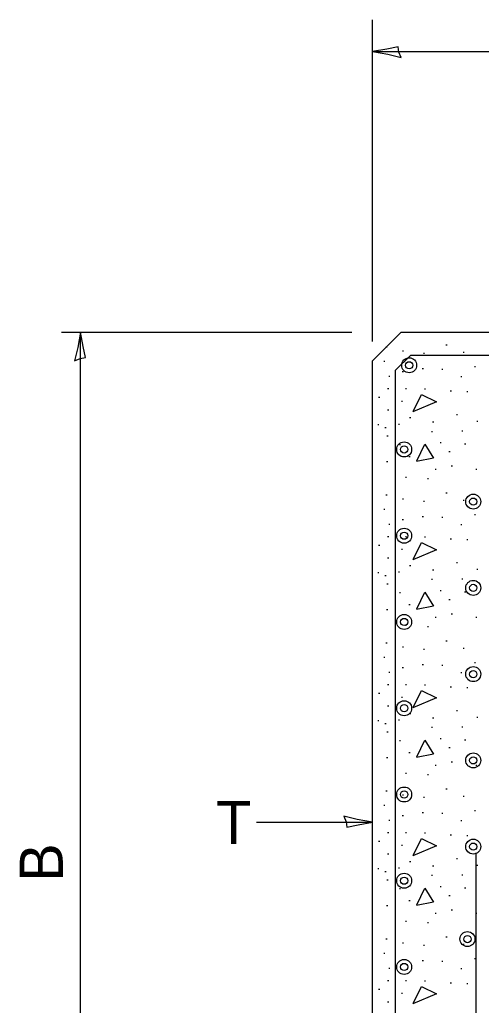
# Model space of a CAD drawing. Extents: x 43425 to 44105, y 33309 to 33761.
# Drawn here: x 43641 to 43666.7, y 33491.3 to 33546.1 of the extents above; entities that cross this region are included whole.
import ezdxf

# ---------------------------------------------------------------- set-up
doc = ezdxf.new("R2010")
doc.units = 0
for name, color, linetype in [('Level 59', 7, 'Continuous'), ('Level 60', 7, 'Continuous'), ('ROW_PR_Temporary Easement', 7, 'Continuous')]:
    doc.layers.add(name, color=color, linetype=linetype)

msp = doc.modelspace()

# ---------------------------------------------------------------- linework, layer by layer
at = {"layer": 'Level 59'}
for p, q in [((43660.621, 33528.199), (43660.621, 33546.1)), ((43660.621, 33544.329), (43747.021, 33544.329)), ((43643.317, 33528.72), (43659.473, 33528.72)), ((43644.389, 33466.32), (43644.389, 33528.72)), ((43660.621, 33528.72), (43660.621, 33528.72)), ((43654.163, 33501.436), (43660.621, 33501.436))]:
    msp.add_line(p, q, dxfattribs=at)
for points in [[(43662.221, 33543.994), (43662.091, 33544.302), (43662.041, 33544.597), (43661.421, 33544.467), (43660.621, 33544.329), (43661.475, 33544.174)], [(43644.054, 33527.121), (43644.362, 33527.251), (43644.657, 33527.301), (43644.527, 33527.92), (43644.389, 33528.72), (43644.234, 33527.867)], [(43659.022, 33501.771), (43659.152, 33501.463), (43659.202, 33501.168), (43659.821, 33501.297), (43660.621, 33501.436), (43659.768, 33501.591)]]:
    msp.add_lwpolyline(points, close=True, dxfattribs=at)
at = {"layer": 'Level 60'}
for p, q in [((43660.621, 33527.12), (43662.221, 33528.72)), ((43662.221, 33528.72), (43745.421, 33528.72)), ((43662.286, 33527.674), (43662.35, 33527.674)), ((43664.707, 33528.004), (43664.771, 33528.004)), ((43665.657, 33527.591), (43665.721, 33527.591)), ((43660.621, 33467.92), (43660.621, 33527.12)), ((43661.245, 33527.096), (43661.309, 33527.096)), ((43661.901, 33526.59), (43662.751, 33527.44)), ((43662.751, 33527.44), (43705.822, 33527.44)), ((43663.455, 33527.536), (43663.519, 33527.536)), ((43661.901, 33468.45), (43661.901, 33526.59)), ((43662.272, 33526.532), (43662.336, 33526.532)), ((43663.386, 33526.683), (43663.45, 33526.683)), ((43664.473, 33526.655), (43664.537, 33526.655)), ((43666.289, 33526.807), (43666.353, 33526.807)), ((43661.529, 33526.27), (43661.593, 33526.27)), ((43665.533, 33526.243), (43665.597, 33526.243)), ((43661.46, 33525.583), (43661.524, 33525.583)), ((43662.451, 33525.583), (43662.515, 33525.583)), ((43663.51, 33525.555), (43663.574, 33525.555)), ((43664.941, 33525.445), (43665.005, 33525.445)), ((43665.863, 33525.404), (43665.927, 33525.404)), ((43660.956, 33525.087), (43661.02, 33525.087)), ((43662.231, 33524.867), (43662.295, 33524.867)), ((43661.46, 33524.385), (43661.524, 33524.385)), ((43662.685, 33523.959), (43662.749, 33523.959)), ((43663.964, 33523.725), (43664.028, 33523.725)), ((43665.285, 33524.124), (43665.349, 33524.124)), ((43666.413, 33523.767), (43666.477, 33523.767)), ((43660.915, 33523.574), (43660.979, 33523.574)), ((43661.309, 33523.409), (43661.373, 33523.409)), ((43662.066, 33523.601), (43662.13, 33523.601)), ((43663.895, 33523.193), (43663.959, 33523.193)), ((43665.588, 33523.216), (43665.652, 33523.216)), ((43661.419, 33522.946), (43661.483, 33522.946)), ((43662.121, 33522.464), (43662.185, 33522.464)), ((43664.377, 33522.574), (43664.441, 33522.574)), ((43664.873, 33522.079), (43664.937, 33522.079)), ((43665.739, 33522.505), (43665.803, 33522.505)), ((43661.405, 33521.515), (43661.469, 33521.515)), ((43662.643, 33521.79), (43662.707, 33521.79)), ((43664.102, 33521.089), (43664.166, 33521.089)), ((43664.996, 33521.281), (43665.06, 33521.281)), ((43666.358, 33521.089), (43666.422, 33521.089)), ((43662.451, 33520.648), (43662.515, 33520.648)), ((43663.675, 33520.566), (43663.739, 33520.566)), ((43661.364, 33519.658), (43661.428, 33519.658)), ((43662.286, 33519.438), (43662.35, 33519.438)), ((43664.707, 33519.768), (43664.771, 33519.768)), ((43665.657, 33519.355), (43665.721, 33519.355)), ((43661.245, 33518.86), (43661.309, 33518.86)), ((43663.455, 33519.3), (43663.519, 33519.3)), ((43662.272, 33518.295), (43662.336, 33518.295)), ((43663.386, 33518.447), (43663.45, 33518.447)), ((43664.473, 33518.419), (43664.537, 33518.419)), ((43666.289, 33518.571), (43666.353, 33518.571)), ((43661.529, 33518.034), (43661.593, 33518.034)), ((43665.533, 33518.007), (43665.597, 33518.007)), ((43661.46, 33517.347), (43661.524, 33517.347)), ((43662.451, 33517.347), (43662.515, 33517.347)), ((43663.51, 33517.319), (43663.574, 33517.319)), ((43664.941, 33517.209), (43665.005, 33517.209)), ((43665.863, 33517.167), (43665.927, 33517.167)), ((43660.956, 33516.851), (43661.02, 33516.851)), ((43662.231, 33516.631), (43662.295, 33516.631)), ((43661.46, 33516.149), (43661.524, 33516.149)), ((43662.685, 33515.723), (43662.749, 33515.723)), ((43663.964, 33515.489), (43664.028, 33515.489)), ((43665.285, 33515.888), (43665.349, 33515.888)), ((43666.413, 33515.531), (43666.477, 33515.531)), ((43660.915, 33515.338), (43660.979, 33515.338)), ((43661.309, 33515.173), (43661.373, 33515.173)), ((43662.066, 33515.365), (43662.13, 33515.365)), ((43663.895, 33514.957), (43663.959, 33514.957)), ((43665.588, 33514.98), (43665.652, 33514.98)), ((43661.419, 33514.71), (43661.483, 33514.71)), ((43662.121, 33514.228), (43662.185, 33514.228)), ((43664.377, 33514.338), (43664.441, 33514.338)), ((43664.873, 33513.843), (43664.937, 33513.843)), ((43665.739, 33514.269), (43665.803, 33514.269)), ((43662.643, 33513.554), (43662.707, 33513.554)), ((43661.405, 33513.279), (43661.469, 33513.279)), ((43664.102, 33512.852), (43664.166, 33512.852)), ((43664.996, 33513.045), (43665.06, 33513.045)), ((43666.358, 33512.852), (43666.422, 33512.852)), ((43662.451, 33512.412), (43662.515, 33512.412)), ((43663.675, 33512.329), (43663.739, 33512.329)), ((43661.364, 33511.422), (43661.428, 33511.422)), ((43662.286, 33511.201), (43662.35, 33511.201)), ((43664.707, 33511.532), (43664.771, 33511.532)), ((43665.657, 33511.119), (43665.721, 33511.119)), ((43661.245, 33510.623), (43661.309, 33510.623)), ((43663.455, 33511.064), (43663.519, 33511.064)), ((43662.272, 33510.059), (43662.336, 33510.059)), ((43663.386, 33510.211), (43663.45, 33510.211)), ((43664.473, 33510.183), (43664.537, 33510.183)), ((43666.289, 33510.335), (43666.353, 33510.335)), ((43661.529, 33509.798), (43661.593, 33509.798)), ((43665.533, 33509.771), (43665.597, 33509.771)), ((43661.46, 33509.11), (43661.524, 33509.11)), ((43662.451, 33509.11), (43662.515, 33509.11)), ((43663.51, 33509.083), (43663.574, 33509.083)), ((43664.941, 33508.973), (43665.005, 33508.973)), ((43665.863, 33508.931), (43665.927, 33508.931)), ((43660.956, 33508.615), (43661.02, 33508.615)), ((43662.231, 33508.395), (43662.295, 33508.395)), ((43661.46, 33507.913), (43661.524, 33507.913)), ((43662.685, 33507.487), (43662.749, 33507.487)), ((43663.964, 33507.253), (43664.028, 33507.253)), ((43665.285, 33507.652), (43665.349, 33507.652)), ((43666.413, 33507.294), (43666.477, 33507.294)), ((43660.915, 33507.102), (43660.979, 33507.102)), ((43661.309, 33506.937), (43661.373, 33506.937)), ((43662.066, 33507.129), (43662.13, 33507.129)), ((43663.895, 33506.721), (43663.959, 33506.721)), ((43665.588, 33506.744), (43665.652, 33506.744)), ((43661.419, 33506.473), (43661.483, 33506.473)), ((43662.121, 33505.992), (43662.185, 33505.992)), ((43664.377, 33506.102), (43664.441, 33506.102)), ((43664.873, 33505.607), (43664.937, 33505.607)), ((43665.739, 33506.033), (43665.803, 33506.033)), ((43662.643, 33505.318), (43662.707, 33505.318)), ((43661.405, 33505.043), (43661.469, 33505.043)), ((43664.102, 33504.616), (43664.166, 33504.616)), ((43664.996, 33504.809), (43665.06, 33504.809)), ((43666.358, 33504.616), (43666.422, 33504.616)), ((43662.451, 33504.176), (43662.515, 33504.176)), ((43663.675, 33504.093), (43663.739, 33504.093)), ((43661.364, 33503.185), (43661.428, 33503.185)), ((43662.286, 33502.965), (43662.35, 33502.965)), ((43664.707, 33503.295), (43664.771, 33503.295)), ((43665.657, 33502.883), (43665.721, 33502.883)), ((43661.245, 33502.387), (43661.309, 33502.387)), ((43663.455, 33502.828), (43663.519, 33502.828)), ((43662.272, 33501.823), (43662.336, 33501.823)), ((43663.386, 33501.975), (43663.45, 33501.975)), ((43664.473, 33501.947), (43664.537, 33501.947)), ((43666.289, 33502.099), (43666.353, 33502.099)), ((43661.529, 33501.562), (43661.593, 33501.562)), ((43665.533, 33501.534), (43665.597, 33501.534)), ((43661.46, 33500.874), (43661.524, 33500.874)), ((43662.451, 33500.874), (43662.515, 33500.874)), ((43663.51, 33500.847), (43663.574, 33500.847)), ((43664.941, 33500.737), (43665.005, 33500.737)), ((43665.863, 33500.695), (43665.927, 33500.695)), ((43660.956, 33500.379), (43661.02, 33500.379)), ((43662.231, 33500.159), (43662.295, 33500.159)), ((43661.46, 33499.677), (43661.524, 33499.677)), ((43666.381, 33474.64), (43666.381, 33499.74)), ((43662.685, 33499.251), (43662.749, 33499.251)), ((43665.285, 33499.415), (43665.349, 33499.415)), ((43666.413, 33499.058), (43666.477, 33499.058)), ((43660.915, 33498.865), (43660.979, 33498.865)), ((43661.309, 33498.7), (43661.373, 33498.7)), ((43662.066, 33498.893), (43662.13, 33498.893)), ((43663.895, 33498.485), (43663.959, 33498.485)), ((43663.964, 33499.017), (43664.028, 33499.017)), ((43665.588, 33498.508), (43665.652, 33498.508)), ((43661.419, 33498.237), (43661.483, 33498.237)), ((43662.121, 33497.756), (43662.185, 33497.756)), ((43664.377, 33497.866), (43664.441, 33497.866)), ((43665.739, 33497.797), (43665.803, 33497.797)), ((43662.643, 33497.082), (43662.707, 33497.082)), ((43664.873, 33497.371), (43664.937, 33497.371)), ((43661.405, 33496.807), (43661.469, 33496.807)), ((43664.102, 33496.38), (43664.166, 33496.38)), ((43664.996, 33496.573), (43665.06, 33496.573)), ((43666.358, 33496.38), (43666.422, 33496.38)), ((43662.451, 33495.94), (43662.515, 33495.94)), ((43663.675, 33495.857), (43663.739, 33495.857)), ((43661.364, 33494.949), (43661.428, 33494.949)), ((43662.286, 33494.729), (43662.35, 33494.729)), ((43664.707, 33495.059), (43664.771, 33495.059)), ((43665.657, 33494.647), (43665.721, 33494.647)), ((43661.245, 33494.151), (43661.309, 33494.151)), ((43663.455, 33494.591), (43663.519, 33494.591)), ((43662.272, 33493.587), (43662.336, 33493.587)), ((43663.386, 33493.739), (43663.45, 33493.739)), ((43664.473, 33493.711), (43664.537, 33493.711)), ((43666.289, 33493.862), (43666.353, 33493.862)), ((43661.529, 33493.326), (43661.593, 33493.326)), ((43665.533, 33493.298), (43665.597, 33493.298)), ((43661.46, 33492.638), (43661.524, 33492.638)), ((43662.451, 33492.638), (43662.515, 33492.638)), ((43663.51, 33492.611), (43663.574, 33492.611)), ((43664.941, 33492.5), (43665.005, 33492.5)), ((43665.863, 33492.459), (43665.927, 33492.459)), ((43660.956, 33492.143), (43661.02, 33492.143)), ((43662.231, 33491.923), (43662.295, 33491.923)), ((43661.46, 33491.441), (43661.524, 33491.441))]:
    msp.add_line(p, q, dxfattribs=at)
for points in [[(43662.874, 33524.29), (43663.339, 33525.235), (43664.188, 33524.835), (43662.864, 33524.27)], [(43663.082, 33521.55), (43663.531, 33522.479), (43664.012, 33521.694), (43663.074, 33521.517)], [(43662.874, 33516.054), (43663.339, 33516.999), (43664.188, 33516.599), (43662.864, 33516.034)], [(43663.082, 33513.313), (43663.531, 33514.243), (43664.012, 33513.458), (43663.074, 33513.281)], [(43662.874, 33507.817), (43663.339, 33508.763), (43664.188, 33508.363), (43662.864, 33507.798)], [(43663.082, 33505.077), (43663.531, 33506.007), (43664.012, 33505.222), (43663.074, 33505.044)], [(43662.874, 33499.581), (43663.339, 33500.527), (43664.188, 33500.126), (43662.864, 33499.562)], [(43663.082, 33496.841), (43663.531, 33497.771), (43664.012, 33496.985), (43663.074, 33496.808)], [(43662.874, 33491.345), (43663.339, 33492.291), (43664.188, 33491.89), (43662.864, 33491.326)]]:
    msp.add_lwpolyline(points, dxfattribs=at)
for centre, radius in [((43662.66, 33526.869), 0.416), ((43662.66, 33526.869), 0.2), ((43662.381, 33522.184), 0.416), ((43662.381, 33522.185), 0.2), ((43666.221, 33519.281), 0.416), ((43666.221, 33519.281), 0.2), ((43662.381, 33517.384), 0.416), ((43662.381, 33517.385), 0.2), ((43666.221, 33514.481), 0.416), ((43666.221, 33514.481), 0.2), ((43662.381, 33512.584), 0.416), ((43662.381, 33512.585), 0.2), ((43666.221, 33509.681), 0.416), ((43666.221, 33509.681), 0.2), ((43662.381, 33507.784), 0.416), ((43662.381, 33507.785), 0.2), ((43666.221, 33504.881), 0.416), ((43666.221, 33504.881), 0.2), ((43662.381, 33502.984), 0.416), ((43662.381, 33502.985), 0.2), ((43666.221, 33500.081), 0.416), ((43666.221, 33500.081), 0.2), ((43662.381, 33498.184), 0.416), ((43662.381, 33498.185), 0.2), ((43665.901, 33494.937), 0.416), ((43665.901, 33494.937), 0.2), ((43662.381, 33493.384), 0.416), ((43662.381, 33493.385), 0.2)]:
    msp.add_circle(centre, radius, dxfattribs=at)
at = {"layer": 'ROW_PR_Temporary Easement'}
msp.add_line((43661.364, 33527.894), (43661.428, 33527.894), dxfattribs=at)

# ---------------------------------------------------------------- texts
at = {"layer": 'Level 59'}
msp.add_text('T', height=2.4, dxfattribs=at).set_placement((43651.918, 33500.227))
msp.add_text('B', height=2.4, rotation=90, dxfattribs=at).set_placement((43643.402, 33498.125))

doc.saveas('drawing.dxf')
